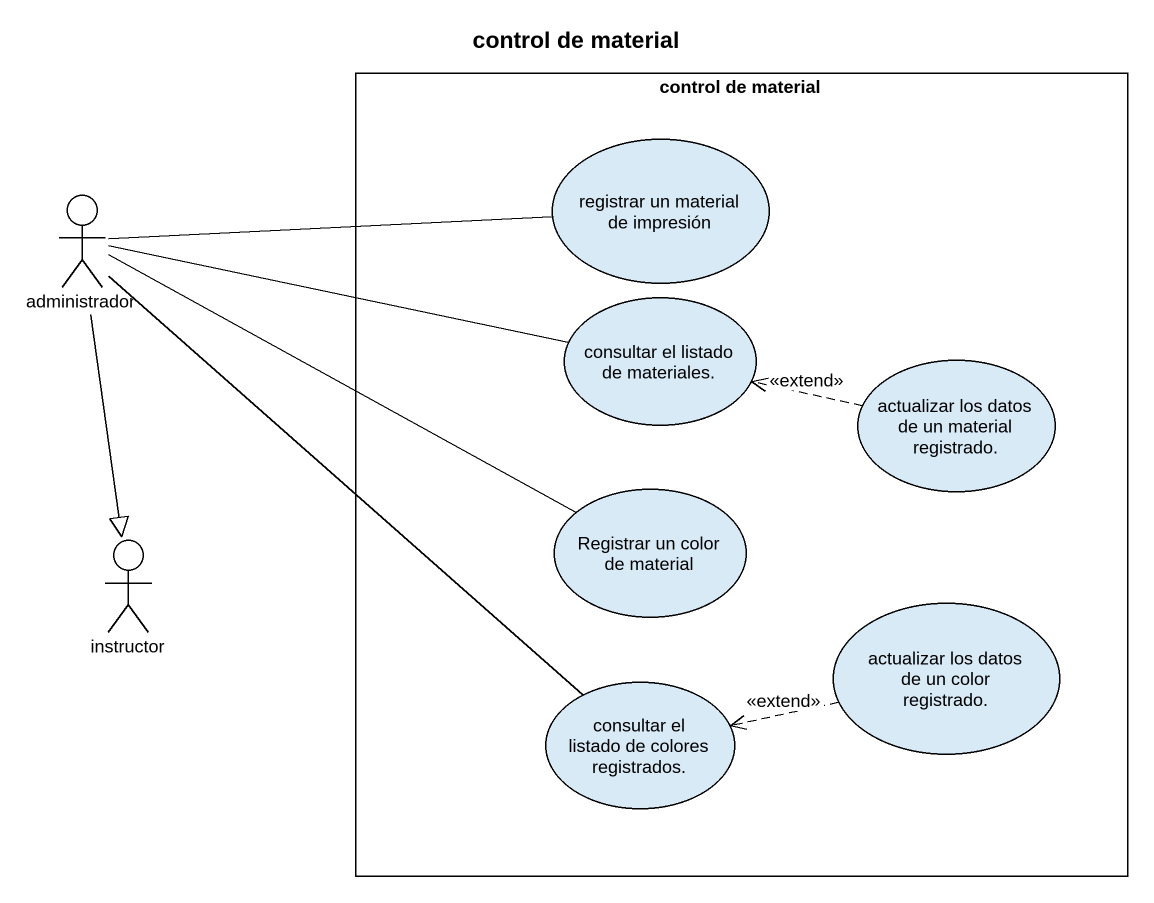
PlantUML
@startuml
title control de material
rectangle "control de material" as control_de_material {
  usecase "registrar un material de impresión" as registrar_un_material_de
  usecase "consultar el listado de materiales." as consultar_el_listado_de
  usecase "actualizar los datos de un material registrado." as actualizar_los_datos_de_un
  usecase "Registrar un color de material" as Registrar_un_color_de
  usecase "actualizar los datos de un color registrado." as actualizar_los_datos_de_un_2
  usecase "consultar el listado de colores registrados." as consultar_el_listado_de_2
}
actor administrador
actor instructor
administrador -right- registrar_un_material_de
administrador -right- consultar_el_listado_de
administrador -right- Registrar_un_color_de
administrador --|> instructor
administrador -- consultar_el_listado_de_2
actualizar_los_datos_de_un .left.> consultar_el_listado_de : <<extend>>
actualizar_los_datos_de_un_2 .left.> consultar_el_listado_de_2 : <<extend>>
@enduml
